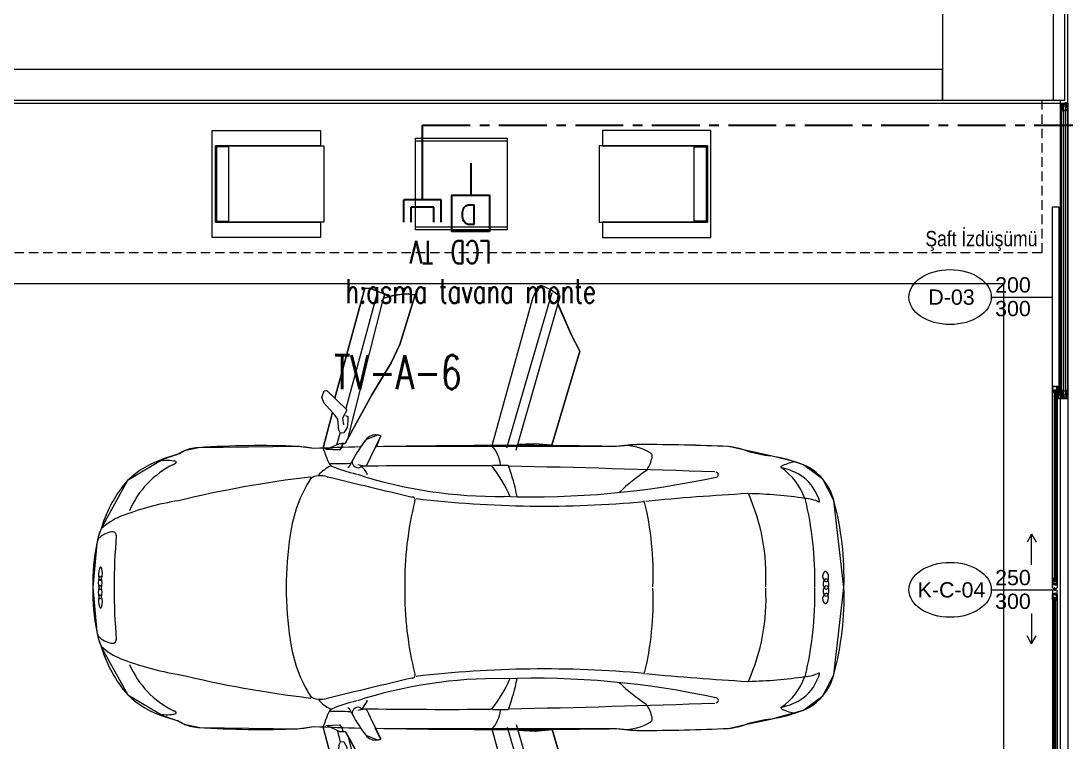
# Model space of a CAD drawing. Extents: x -2598 to 23780, y 0 to 8114.
# Drawn here: x 1280 to 1963, y 1525 to 1997 of the extents above; entities that cross this region are included whole.
import ezdxf
from ezdxf.enums import TextEntityAlignment as Align

# ---------------------------------------------------------------- set-up
doc = ezdxf.new("R2010")
doc.units = 0
doc.header["$LTSCALE"] = 25
doc.header["$MEASUREMENT"] = 0
for name, pattern in [('CENTER', [2, 1.25, -0.25, 0.25, -0.25]), ('DOT2', [0.125, 0, -0.125]), ('HIDDEN', [0.375, 0.25, -0.125])]:
    doc.linetypes.add(name, pattern=pattern)
doc.layers.get('0').update_dxf_attribs({"color": 9, "lineweight": 9})
for name, color, linetype, lineweight in [('0 @ 1', 9, 'Continuous', 9), ('00', 9, 'Continuous', 9), ('01', 9, 'Continuous', 9), ('04', 9, 'Continuous', 9), ('05', 9, 'Continuous', 9), ('06D', 9, 'Continuous', 9), ('10', 9, 'Continuous', 9), ('14', 9, 'Continuous', 9), ('15', 9, 'Continuous', 9), ('20', 9, 'DOT2', 9), ('21', 9, 'Continuous', 9), ('22', 8, 'Continuous', 9), ('35', 9, 'Continuous', 9), ('40', 9, 'Continuous', 9), ('40B', 9, 'Continuous', 9), ('E-DATA LCD EKRAN', 7, 'Continuous', 30), ('E-DATA PRİZİ (RJ45)', 7, 'Continuous', 30), ('E-KABLO', 7, 'Continuous', 30), ('E-YAZI', 7, 'Continuous', 30)]:
    doc.layers.add(name, color=color, linetype=linetype, lineweight=lineweight)
doc.styles.add('Arial', font='arial.ttf', dxfattribs={"height": 2.5})
doc.styles.add('E-YAZI', font='txttw.shx')
doc.styles.add('MuuM_TEXT-STANDART', font='ARIALN.TTF')
pattern_1 = [(225, (-604.72494, -2171.82614), (-0.0883883476, 0.0883883476), []), (135, (-604.72494, -2171.82614), (0.0883883476, 0.0883883476), [])]

# ---------------------------------------------------------------- blocks, each defined once
blk = doc.blocks.new('p-audi_koltuk1')
for points in [[(60, -70.8), (70, -70.8), (70, 0), (0, 0), (0, -70.8), (10, -70.8), (10, -2.2), (60, -2.2), (60, -70.8)], [(10, -73), (60, -73), (60, -2.2), (10, -2.2), (10, -73)], [(59.3, -10.9), (10.7, -10.9), (10.7, -2.9), (59.3, -2.9), (59.3, -10.9)]]:
    blk.add_lwpolyline(points, close=True)
blk = doc.blocks.new('p-audi-lounge_sehpa1')
for points in [[(0, 60), (60, 60), (60, 0), (0, 0)], [(1.76, 60), (58.24, 60), (58.24, 0), (1.76, 0)]]:
    blk.add_lwpolyline(points, close=True)
blk = doc.blocks.new('0_doorno')
blk.add_lwpolyline([(4.5, 0), (12.5, 0)])
blk.add_ellipse((-0.89, 0), major_axis=(-5.39, 0), ratio=0.666667)
at = {"style": 'Arial'}
blk.add_attdef('YUKSEKLIK', text='', height=2, dxfattribs=at).set_placement((5, 12.3), align=Align.TOP_LEFT)
blk.add_attdef('KAPINO', text='', height=2, dxfattribs=at).set_placement((0, 0), align=Align.MIDDLE)
blk.add_attdef('GENISLIK', text='', height=2, dxfattribs=at).set_placement((5, -3.79), align=Align.BOTTOM_LEFT)
blk = doc.blocks.new('Group-321-1')
at = {"lineweight": 0}
for p, q in [((384783.0404, 69371.037), (384783.0455, 69371.0295)), ((384784.4115, 69370.3332), (384784.4025, 69370.333))]:
    blk.add_line(p, q, dxfattribs=at)
blk.add_lwpolyline([(384781.5515, 69367.9843), (384781.749, 69367.6906), (384781.7549, 69367.6863), (384781.7923, 69367.6441), (384781.8263, 69367.6169), (384782.0711, 69367.4613), (384782.3403, 69367.353), (384782.3817, 69367.3414), (384782.4453, 69367.3332), (384782.7991, 69367.344), (384783.0363, 69367.4941), (384783.1021, 69367.5581), (384783.1403, 69367.5843), (384783.2058, 69367.6663), (384783.5053, 69368.2326), (384783.5403, 69368.3322), (384783.689, 69368.5997), (384783.7466, 69368.6084), (384783.8084, 69368.6626), (384783.8147, 69368.6844), (384783.7337, 69368.6844), (384784.4562, 69370.087), (384784.5363, 69370.2162), (384784.6671, 69370.4777), (384784.7897, 69370.7386), (384784.8195, 69370.8587), (384784.8615, 69371.012), (384784.9078, 69371.2302), (384784.8821, 69371.3838), (384784.7923, 69371.511), (384784.3139, 69371.8312), (384783.7777, 69372.0326), (384783.6197, 69372.0318), (384783.48, 69371.9631), (384783.4374, 69371.9222), (384783.3299, 69371.7988), (384783.1493, 69371.5806), (384783.0089, 69371.3289), (384782.8745, 69371.074), (384782.8143, 69370.9298), (384782.099, 69369.5315), (384782.0492, 69369.5901), (384782.0346, 69369.5732), (384782.0266, 69369.4913), (384782.053, 69369.4394), (384781.9224, 69369.1627), (384781.8618, 69369.0762), (384781.5727, 69368.4935), (384781.5478, 69368.4017), (384781.5488, 69368.3546), (384781.5351, 69368.2638), (384781.5515, 69367.9843)], close=True, dxfattribs=at)
for centre, radius, start, end in [((384783.7002, 69371.6914), 0.3498, 77.58661, 129.02756), ((384783.3657, 69370.1215), 1.955, 60.96601, 77.834), ((384784.32, 69371.0452), 1.2443, 132.46554, 142.72442), ((384783.6803, 69371.6404), 0.3125, 79.03531, 114.67967), ((384783.8912, 69371.7489), 0.2436, 127.28492, 150.48206), ((384783.7369, 69371.9408), 0.00701, 14.30738, 65.78767), ((384783.7203, 69371.8273), 0.2984, 161.30494, 177.7436), ((384783.7432, 69371.5713), 0.4025, 118.72004, 140.78477), ((384783.5084, 69371.8411), 0.0862, 181.34596, 189.63974), ((384783.4275, 69371.8281), 0.00442, 198.85042, 328.86273), ((384783.624, 69371.4545), 0.4181, 82.50821, 117.47814), ((384786.16, 69370.0997), 3.0479, 144.45126, 151.44152), ((384783.1339, 69369.6371), 2.3005, 61.70075, 76.26458), ((384783.4781, 69370.0639), 1.955, 47.82213, 64.69011), ((384782.5383, 69372.3373), 0.9575, 316.21857, 325.7418), ((384784.1759, 69371.7659), 0.0116, 115.48588, 202.83845), ((384784.2048, 69371.7798), 0.0437, 204.93665, 291.60104), ((384784.1827, 69371.7527), 0.0264, 86.25131, 116.60003), ((384784.1802, 69371.7174), 0.0619, 44.04057, 86.06863), ((384784.219, 69371.7483), 0.0101, 111.92831, 196.76289), ((384784.245, 69371.7546), 0.0368, 193.51549, 249.2754), ((384784.2267, 69371.7313), 0.0287, 93.47089, 113.70035), ((384784.2157, 69371.751), 0.0129, 292.51497, 43.91301), ((384784.2218, 69371.692), 0.0681, 58.34095, 87.30825), ((384784.264, 69371.7268), 0.0131, 105.23805, 152.09254), ((384784.2396, 69371.7211), 0.0339, 22.28966, 58.16625), ((384784.2684, 69371.7064), 0.0339, 67.48988, 103.36647), ((384784.2551, 69371.6749), 0.0681, 38.34788, 67.31518), ((384783.6081, 69371.2726), 0.5525, 133.02369, 146.12278), ((384784.2513, 69371.7608), 0.045, 244.61072, 282.68217), ((384784.2665, 69371.7271), 0.0153, 157.39591, 204.46469), ((384784.2938, 69371.739), 0.045, 202.97395, 241.04541), ((384784.2575, 69371.7317), 0.0153, 281.19144, 328.26022), ((384784.2588, 69371.7295), 0.0131, 333.56358, 20.41807), ((384784.2924, 69371.7303), 0.0368, 236.38072, 292.14064), ((384784.3065, 69371.7044), 0.0129, 81.74311, 193.14115), ((384784.3363, 69371.7123), 0.0437, 194.05509, 280.71948), ((384784.3025, 69371.7054), 0.0101, 288.89324, 13.72781), ((384784.2842, 69371.7018), 0.0287, 11.95578, 32.18524), ((384784.2999, 69371.6559), 0.0619, 39.58749, 81.61555), ((384784.3419, 69371.6807), 0.0116, 282.81768, 10.17024), ((384784.3272, 69371.6786), 0.0264, 9.05609, 39.40481), ((384783.2195, 69369.5931), 2.3005, 49.39154, 63.95538), ((384793.5272, 69365.622), 11.9668, 150.13727, 152.89723), ((384800.1056, 69364.1963), 18.1799, 156.13496, 158.24111), ((384783.405, 69370.2154), 1.343, 60.01739, 86.68797), ((384784.5586, 69371.2508), 0.3498, 356.62857, 48.06952), ((384865.0479, 69325.7189), 93.6961, 150.803073, 151.627747), ((384777.8715, 69372.8535), 5.6052, 330.89441, 345.16435), ((384783.2749, 69371.4236), 0.0159, 339.0039, 150.39832), ((384784.4941, 69371.4395), 0.2436, 335.17406, 358.37121), ((384784.7399, 69371.4259), 0.00701, 59.86846, 111.34875), ((384784.5288, 69371.2049), 0.3125, 10.97646, 46.62082), ((384783.5314, 69370.1506), 1.343, 38.96815, 65.63874), ((384781.8315, 69372.3216), 3.0479, 334.21461, 341.20486), ((384784.4106, 69371.0507), 0.4181, 8.17799, 43.14791), ((384784.436, 69371.2157), 0.4025, 344.87136, 6.93609), ((384783.6723, 69371.3777), 1.2443, 342.93171, 353.19059), ((384784.6574, 69371.3463), 0.2984, 307.91253, 324.35119), ((384783.7734, 69370.6126), 1.0105, 153.06948, 161.91859), ((384783.1168, 69370.8333), 0.3186, 120.97289, 155.47556), ((384782.9706, 69371.0742), 0.0369, 91.80001, 120.34392), ((384782.963, 69371.0791), 0.0326, 45.48642, 78.55436), ((384782.8486, 69370.9332), 0.2179, 28.76175, 50.98475), ((384784.8286, 69371.1089), 0.00442, 156.7934, 286.8057), ((384784.7921, 69371.1821), 0.0862, 296.01639, 304.31017), ((384784.1506, 69371.1377), 1.1104, 185.59299, 197.27063), ((384768.9056, 69380.2116), 18.1799, 327.41502, 329.52117), ((384785.7608, 69370.6832), 0.9575, 159.91432, 169.43756), ((384822.9409, 69349.5203), 45.4809, 151.91783, 153.89663), ((384776.6075, 69373.5829), 7.1236, 326.0794, 338.11644), ((384782.7341, 69368.9325), 2.0531, 60.68217, 76.50321), ((384784.272, 69370.9318), 0.5525, 339.53334, 352.63243), ((384782.8801, 69368.8575), 2.0531, 49.15292, 64.97396), ((384788.9005, 69367.1922), 5.6052, 140.49177, 154.76171), ((384699.7855, 69410.5499), 93.6961, 334.028379, 334.853054), ((384773.8988, 69375.6976), 11.9668, 332.7589, 335.51885), ((384784.589, 69370.7491), 0.0159, 335.25781, 146.65222), ((384790.2301, 69366.5903), 7.1236, 147.53968, 159.57673), ((384783.8462, 69371.294), 1.1104, 288.38549, 300.06314), ((384784.4389, 69370.1168), 0.2179, 74.67138, 96.89437), ((384784.2014, 69370.2765), 0.3186, 330.18057, 4.68324), ((384784.4908, 69370.2948), 0.0326, 47.10176, 80.1697), ((384784.4824, 69370.2982), 0.0369, 5.3122, 33.85612), ((384825.273, 69347.607), 48.3027, 152.0551, 152.17195), ((384782.4028, 69368.6925), 1.5636, 74.98539, 82.5895), ((384782.4965, 69369.975), 0.2388, 70.63493, 104.39061), ((384783.6393, 69370.6814), 1.0105, 323.73754, 332.58665), ((384821.1879, 69350.0129), 43.565, 152.47687, 153.59071), ((384780.1046, 69371.4451), 2.9727, 314.88555, 333.67662), ((384782.7293, 69369.2079), 0.9545, 86.6279, 100.51602), ((384782.5618, 69370.1533), 0.00585, 151.78048, 223.89891), ((384743.6698, 69390.211), 45.4809, 331.7595, 333.7383), ((384782.8782, 69368.4484), 1.5636, 43.06662, 50.67073), ((384782.0988, 69369.5256), 0.08, 143.47187, 205.34832), ((384782.1495, 69369.4974), 0.1377, 137.16643, 146.60216), ((384967.4628, 69508.0027), 231.379, 216.741616, 216.794011), ((384678.7517, 69458.2208), 136.4506, 319.252602, 319.492588), ((384782.5149, 69369.582), 0.0186, 41.38587, 155.31615), ((384783.958, 69371.212), 2.1585, 228.54216, 243.72242), ((384786.4545, 69368.1856), 2.9727, 151.97951, 170.77058), ((384783.1066, 69369.0142), 0.9545, 25.14011, 39.02822), ((384782.9196, 69369.9112), 0.9868, 205.18196, 214.47771), ((384740.7557, 69390.9906), 48.3027, 333.48418, 333.60103), ((384795.1786, 69363.075), 14.5872, 154.13193, 155.3338), ((384782.1667, 69369.4142), 0.0112, 312.85989, 34.81051), ((384745.0919, 69389.0738), 43.565, 332.06542, 333.17925), ((384783.9724, 69369.4292), 0.00585, 261.75721, 333.87565), ((384783.8657, 69369.2721), 0.2388, 21.26552, 55.0212), ((384782.1239, 69369.3634), 0.0209, 210.13375, 261.90105), ((384782.122, 69369.3451), 0.00941, 178.27039, 230.32072), ((384782.1321, 69369.3799), 0.0386, 287.17105, 347.53678), ((384781.9661, 69369.5433), 0.2494, 316.34844, 326.72021), ((384782.1506, 69369.3741), 0.0194, 352.1473, 47.07927), ((384782.2653, 69368.9144), 0.4843, 94.43281, 101.94441), ((384782.228, 69369.389), 0.00831, 38.23228, 92.03083), ((384791.1445, 69364.8055), 10.0957, 153.3898, 154.10666), ((384781.4441, 69369.9694), 0.9862, 309.91617, 319.86311), ((384782.0852, 69369.2999), 0.0489, 5.77906, 50.98927), ((384782.1316, 69369.3958), 0.0541, 258.6932, 282.71565), ((384784.0189, 69371.1807), 2.1585, 241.9337, 257.11397), ((384781.8012, 69367.5574), 1.667, 81.88637, 84.9423), ((384782.0501, 69369.2603), 0.0543, 255.44862, 293.85951), ((384782.0653, 69369.2123), 0.00351, 147.65254, 275.80128), ((384782.3152, 69369.2019), 0.2415, 178.31118, 202.80165), ((384782.0803, 69369.2075), 0.00659, 121.6403, 166.77146), ((384783.0277, 69368.3243), 1.3873, 142.81626, 147.17964), ((384782.2724, 69369.0259), 0.196, 137.86982, 155.43476), ((384787.0532, 69366.1374), 5.9654, 150.48594, 156.73647), ((384782.1584, 69369.074), 0.0723, 153.7582, 202.5543), ((384783.5356, 69369.0581), 0.0186, 330.33998, 84.27025), ((384789.1281, 69366.4456), 7.5187, 159.68697, 166.35156), ((384782.0818, 69369.0554), 0.00481, 20.93843, 175.93169), ((384782.8576, 69369.5029), 0.8909, 210.02521, 235.56573), ((384916.0429, 69336.4165), 136.4506, 166.163538, 166.403525), ((384783.6274, 69370.5018), 2.1511, 233.76937, 242.93532), ((384783.546, 69368.7124), 0.00831, 33.62529, 87.42384), ((384783.1387, 69368.4661), 0.4843, 23.71172, 31.22332), ((384783.8241, 69368.5896), 0.2494, 158.93592, 169.30769), ((384783.6023, 69368.6773), 0.0112, 90.84562, 172.79624), ((384788.1969, 69600.0219), 231.379, 268.862115, 268.914511), ((384783.7323, 69368.6871), 0.08, 280.3078, 342.18425), ((384783.6798, 69368.7118), 0.1377, 339.05397, 348.48969), ((384784.4746, 69368.4138), 0.9862, 165.79302, 175.73995), ((384783.5569, 69368.5444), 0.0489, 74.66686, 119.87707), ((384770.8666, 69375.5547), 14.5872, 330.32233, 331.52419), ((384783.5945, 69368.6292), 0.0386, 138.11935, 198.48507), ((384783.6078, 69368.6381), 0.0541, 202.94048, 226.96292), ((384783.5791, 69368.6408), 0.0194, 78.57685, 133.50883), ((384783.5722, 69368.6007), 0.00941, 255.33541, 307.38574), ((384783.5859, 69368.613), 0.0209, 223.75508, 275.52238), ((384783.5672, 69369.5788), 0.9868, 271.17841, 280.47417), ((384783.6345, 69370.4982), 2.1511, 242.7208, 251.88675), ((384774.6241, 69373.2856), 10.0957, 331.54946, 332.26633), ((384781.8971, 69368.3577), 0.3521, 155.6746, 172.82724), ((384783.2251, 69368.5368), 0.196, 330.22137, 347.7863), ((384783.3432, 69368.6743), 0.2415, 282.85447, 307.34495), ((384783.4846, 69368.4866), 0.00659, 318.88467, 4.01582), ((384783.5452, 69368.4928), 0.0543, 191.79662, 230.20751), ((384783.4973, 69368.4773), 0.00351, 209.85485, 338.00359), ((384781.2507, 69368.3722), 0.2986, 356.60672, 5.66016), ((384777.1322, 69372.6032), 7.5187, 319.30457, 325.96916), ((384783.2716, 69369.2904), 0.8909, 250.0904, 275.63091), ((384783.3307, 69368.4723), 0.0723, 283.10183, 331.89793), ((384783.3602, 69368.3991), 0.00481, 309.72444, 104.7177), ((384782.3066, 69367.2979), 1.667, 40.71383, 43.76976), ((384764.3472, 69370.8859), 17.3868, 351.32617, 351.63129), ((384781.6108, 69368.2877), 0.0411, 126.43126, 146.97652), ((384781.5894, 69368.3179), 0.00398, 74.79118, 133.78563), ((384781.5845, 69368.3135), 0.0102, 1.6376, 54.39629), ((384782.2148, 69368.7415), 1.3873, 338.47648, 342.83987), ((384782.1373, 69368.159), 0.6112, 170.0439, 196.59906), ((384781.8007, 69368.141), 0.2809, 142.99801, 163.90702), ((384781.5006, 69368.3013), 0.0949, 358.81699, 7.38389), ((384782.2012, 69368.2894), 0.6058, 179.06594, 219.47978), ((384783.574, 69367.6511), 1.8423, 162.01986, 174.32836), ((384778.0913, 69370.7376), 5.9654, 328.91966, 335.17019), ((384782.3166, 69368.2853), 0.8221, 201.47616, 226.33924), ((384782.1191, 69367.7954), 0.3803, 174.31047, 196.66974), ((384781.9405, 69367.6889), 0.1449, 160.42148, 200.18277), ((384781.8274, 69367.732), 0.0243, 63.76495, 169.99527), ((384784.0992, 69371.3805), 4.2739, 238.04892, 242.63411), ((384781.9367, 69367.8086), 0.2189, 213.43665, 228.87327), ((384781.8626, 69367.7093), 0.0958, 222.86726, 244.00748), ((384781.8298, 69367.649), 0.0272, 202.20177, 232.28434), ((384781.3493, 69368.793), 1.8423, 311.32776, 323.63627), ((384782.901, 69367.8424), 0.3521, 312.82889, 329.98153), ((384782.6953, 69368.7143), 1.3999, 231.62456, 243.52038), ((384781.9795, 69367.566), 0.00393, 106.148, 191.23563), ((384781.9842, 69367.5477), 0.0228, 79.74326, 104.67435), ((384781.9679, 69367.4673), 0.1048, 43.02745, 79.064), ((384784.0734, 69371.3937), 4.2739, 243.02202, 247.60721), ((384783.0862, 69367.4874), 0.0949, 118.27223, 126.83913), ((384783.0473, 69367.5626), 0.0102, 71.25983, 124.01853), ((384783.0109, 69367.569), 0.0411, 338.6796, 359.22486), ((384783.048, 69367.5692), 0.00398, 351.87049, 50.86494), ((384783.2896, 69367.3257), 0.2986, 119.99597, 129.0494), ((384781.9926, 69367.569), 0.0174, 192.47252, 226.43384), ((384782.0763, 69367.6572), 0.139, 226.48129, 253.24184), ((384782.0325, 69367.5354), 0.00393, 108.00787, 193.0955), ((384782.0455, 69367.5388), 0.0174, 194.33239, 228.2937), ((384782.0378, 69367.5173), 0.0228, 81.60313, 106.53421), ((384782.1264, 69367.6297), 0.139, 228.34115, 255.10171), ((384782.043, 69367.5459), 0.0229, 252.85277, 277.47636), ((384782.0242, 69367.4364), 0.1048, 44.88731, 80.92386), ((384782.0223, 69367.5184), 0.0302, 24.43778, 42.48024), ((384782.0457, 69367.5282), 0.00493, 273.68219, 33.68219), ((384782.0856, 69367.5071), 0.00493, 90.11407, 210.11407), ((384782.1019, 69367.5147), 0.0229, 206.3199, 230.94349), ((384782.0905, 69367.4822), 0.0302, 81.31602, 99.35848), ((384782.0783, 69367.4086), 0.1048, 44.73227, 80.76882), ((384782.0769, 69367.4892), 0.0302, 26.29765, 44.3401), ((384782.0999, 69367.4998), 0.00493, 275.54206, 35.54205), ((384782.6682, 69368.0497), 0.6058, 266.17635, 306.59018), ((384782.7811, 69367.6377), 0.2809, 321.7491, 342.65812), ((384795.1854, 69355.0563), 17.3868, 134.02483, 134.32996), ((384782.7254, 69368.6988), 1.3999, 242.13575, 254.03156), ((384782.1758, 69367.6043), 0.139, 230.55442, 257.31497), ((384782.0967, 69367.5174), 0.0229, 254.71264, 279.33622), ((384782.1404, 69367.4796), 0.00493, 91.97393, 211.97394), ((384782.1563, 69367.4877), 0.0229, 208.17977, 232.80335), ((384782.146, 69367.4549), 0.0302, 83.17589, 101.21835), ((384782.2273, 69367.5797), 0.139, 232.41428, 259.17484), ((384782.1491, 69367.4857), 0.0174, 257.36242, 291.32374), ((384782.1362, 69367.3809), 0.1048, 46.59213, 82.62868), ((384782.1361, 69367.4668), 0.0228, 19.12192, 44.053), ((384782.1539, 69367.4731), 0.00393, 292.56063, 17.64826), ((384782.2044, 69367.4602), 0.0174, 259.22229, 293.1836), ((384782.1921, 69367.441), 0.0228, 20.98178, 45.91286), ((384782.2096, 69367.4478), 0.00393, 294.42049, 19.50812), ((384782.4333, 69367.421), 0.0243, 315.66086, 61.89118), ((384782.5995, 69367.9217), 0.6112, 289.05706, 315.61223), ((384782.3323, 69367.4878), 0.1449, 285.47336, 325.23464), ((384782.3147, 69367.695), 0.3803, 288.98638, 311.34565), ((384782.3942, 69367.4364), 0.0958, 241.64864, 262.78887), ((384782.3644, 69367.3745), 0.0272, 253.37179, 283.45435), ((384782.4317, 69367.5545), 0.2189, 256.78285, 272.21947), ((384782.5977, 69368.1411), 0.8221, 259.31689, 284.17997)]:
    blk.add_arc(centre, radius, start, end, dxfattribs=at)
blk = doc.blocks.new('Group-322-1')
for p, q in [((384781.331, 69370.2105), (384781.2966, 69370.1597)), ((384781.5743, 69369.9737), (384781.331, 69370.2105)), ((384781.2966, 69370.1597), (384781.2703, 69370.0916)), ((384781.2352, 69370.0373), (384781.1991, 69370.0045)), ((384781.2557, 69370.0172), (384781.2352, 69370.0373)), ((384781.2703, 69370.0916), (384781.2557, 69370.0172)), ((384781.1619, 69369.9731), (384781.1407, 69369.9383)), ((384781.1991, 69370.0045), (384781.1619, 69369.9731)), ((384781.784, 69369.4706), (384781.1997, 69370.004)), ((384781.9623, 69369.3941), (384781.2557, 69370.0169)), ((384781.2557, 69370.0169), (384781.2754, 69369.9991)), ((384781.6545, 69369.8691), (384781.5743, 69369.9737)), ((384781.1407, 69369.9383), (384781.6919, 69369.4347)), ((384781.7823, 69369.6607), (384781.6545, 69369.8691)), ((384781.9441, 69369.4245), (384781.7823, 69369.6607)), ((384781.6228, 69369.4109), (384781.7921, 69369.4695)), ((384781.7921, 69369.4695), (384781.8013, 69369.4647)), ((384781.8013, 69369.4647), (384781.8317, 69369.4193)), ((384781.8241, 69369.4453), (384781.8377, 69369.4563)), ((384781.8317, 69369.4193), (384781.8727, 69369.4049)), ((384781.8377, 69369.4563), (384781.862, 69369.4435)), ((384781.862, 69369.4435), (384781.8993, 69369.4183)), ((384781.8993, 69369.4183), (384781.9205, 69369.3851)), ((384781.9863, 69369.3597), (384781.9441, 69369.4245)), ((384781.6183, 69369.395), (384781.6228, 69369.4109)), ((384781.6494, 69369.3621), (384781.6183, 69369.395)), ((384781.6889, 69369.3595), (384781.6494, 69369.3621)), ((384781.7937, 69369.3845), (384781.6889, 69369.3595)), ((384781.7664, 69369.3807), (384781.9464, 69369.2177)), ((384781.8226, 69369.3912), (384781.7937, 69369.3845)), ((384781.8894, 69369.3631), (384781.8226, 69369.3912)), ((384781.9084, 69369.3622), (384781.8894, 69369.3631)), ((384781.9175, 69369.372), (384781.9084, 69369.3622)), ((384781.9692, 69369.3081), (384781.9114, 69369.3606)), ((384781.9205, 69369.3851), (384781.9175, 69369.372)), ((384781.97, 69369.3257), (384781.9863, 69369.3597)), ((384781.9978, 69369.329), (384781.9767, 69369.3483)), ((384781.9625, 69369.2298), (384782.008, 69369.3088)), ((384781.9659, 69369.2362), (384781.97, 69369.3257)), ((384782.008, 69369.3088), (384781.9978, 69369.329))]:
    blk.add_line(p, q)
blk.add_lwpolyline([(384781.331, 69370.2105), (384781.5743, 69369.9737), (384781.6545, 69369.8691), (384781.7823, 69369.6607), (384781.9441, 69369.4245), (384781.9863, 69369.3597), (384781.9796, 69369.3457), (384781.9978, 69369.329), (384782.008, 69369.3088), (384781.9659, 69369.2362), (384781.9464, 69369.2177), (384781.7687, 69369.3785), (384781.6889, 69369.3595), (384781.6494, 69369.3621), (384781.6183, 69369.395), (384781.6228, 69369.4109), (384781.6919, 69369.4347), (384781.1407, 69369.9383), (384781.1619, 69369.9731), (384781.1991, 69370.0045), (384781.2352, 69370.0373), (384781.2557, 69370.0169), (384781.2703, 69370.0916), (384781.2966, 69370.1597)], close=True)
blk = doc.blocks.new('Group-323-1')
for p, q in [((384784.0265, 69368.5095), (384784.2703, 69368.527)), ((384784.2703, 69368.527), (384784.4021, 69368.5228)), ((384783.5713, 69368.4048), (384783.609, 69368.4878)), ((384783.5745, 69368.4113), (384783.6449, 69368.4667)), ((384783.609, 69368.4878), (384783.6313, 69368.4913)), ((384783.631, 69368.4558), (384783.7074, 69368.4395)), ((384783.6313, 69368.4913), (384783.6593, 69368.4854)), ((384783.6449, 69368.4667), (384783.663, 69368.4998)), ((384783.663, 69368.4998), (384783.7403, 69368.5033)), ((384783.7049, 69368.5004), (384784.6228, 69368.2891)), ((384783.7219, 69368.4612), (384783.7131, 69368.4511)), ((384783.7613, 69368.4632), (384783.7219, 69368.4612)), ((384783.7403, 69368.5033), (384784.0265, 69368.5095)), ((384783.8035, 69368.4477), (384783.7613, 69368.4632)), ((384784.4021, 69368.5228), (384784.7363, 69368.4631)), ((384784.7363, 69368.4631), (384784.715, 69368.4056)), ((384783.7131, 69368.4511), (384783.7105, 69368.438)), ((384783.7105, 69368.438), (384783.7223, 69368.4231)), ((384783.7223, 69368.4231), (384783.784, 69368.3851)), ((384783.8016, 69368.4089), (384783.766, 69368.4339)), ((384783.8561, 69368.4106), (384783.8016, 69368.4089)), ((384783.8281, 69368.4354), (384783.8035, 69368.4477)), ((384783.8271, 69368.4179), (384783.8281, 69368.4354)), ((384783.8654, 69368.406), (384783.8561, 69368.4106)), ((384783.9165, 69368.2343), (384783.8654, 69368.406)), ((384783.871, 69368.4001), (384784.645, 69368.2361)), ((384784.715, 69368.4056), (384784.6751, 69368.3445)), ((384783.8082, 69368.3333), (384783.5708, 69368.3847)), ((384783.784, 69368.3851), (384783.7954, 69368.3578)), ((384783.7954, 69368.3578), (384783.8361, 69368.258)), ((384784.6751, 69368.3445), (384784.6231, 69368.2893)), ((384783.8361, 69368.258), (384783.8613, 69368.2275)), ((384784.626, 69368.1499), (384783.8955, 69368.3044)), ((384784.6228, 69368.2891), (384784.5969, 69368.2948)), ((384784.6231, 69368.2893), (384784.6514, 69368.2844)), ((384784.6514, 69368.2844), (384784.6458, 69368.2359)), ((384783.8613, 69368.2275), (384783.9062, 69368.2214)), ((384783.9062, 69368.2214), (384783.9165, 69368.2343)), ((384784.642, 69368.1874), (384784.626, 69368.1499)), ((384784.6458, 69368.2359), (384784.642, 69368.1874))]:
    blk.add_line(p, q)
blk.add_lwpolyline([(384783.6295, 69368.491), (384783.6556, 69368.4862), (384783.663, 69368.4998), (384784.0265, 69368.5095), (384784.2703, 69368.527), (384784.4021, 69368.5228), (384784.7363, 69368.4631), (384784.715, 69368.4056), (384784.6751, 69368.3445), (384784.6228, 69368.2891), (384784.6514, 69368.2844), (384784.642, 69368.1874), (384784.626, 69368.1499), (384783.8955, 69368.3044), (384783.9165, 69368.2343), (384783.9062, 69368.2214), (384783.8613, 69368.2275), (384783.8361, 69368.258), (384783.8051, 69368.334), (384783.5708, 69368.3847)], close=True)
blk = doc.blocks.new('Group-324-1')
for p, q in [((384781.7031, 69371.0121), (384781.6524, 69370.9735)), ((384781.7733, 69371.0498), (384781.7031, 69371.0121)), ((384782.4941, 69370.2883), (384781.7252, 69371.016)), ((384782.5366, 69370.3335), (384781.7733, 69371.0498)), ((384781.8057, 69371.015), (384782.0321, 69370.9999)), ((384782.0321, 69370.9999), (384782.1497, 69371.0007)), ((384782.1497, 69371.0007), (384782.6141, 69370.5571)), ((384781.6524, 69370.9735), (384781.6499, 69370.9499)), ((384781.6499, 69370.9499), (384781.7011, 69370.8824)), ((384781.7011, 69370.8824), (384782.4371, 69370.2063)), ((384782.6141, 69370.5571), (384782.5545, 69370.4624)), ((384782.5545, 69370.4624), (384782.5076, 69370.3596))]:
    blk.add_line(p, q)
blk.add_lwpolyline([(384782.6141, 69370.5571), (384782.1497, 69371.0007), (384782.0321, 69370.9999), (384781.8107, 69371.0146), (384781.7733, 69371.0498), (384781.7031, 69371.0121), (384781.6524, 69370.9735), (384781.6499, 69370.9499), (384781.7011, 69370.8824), (384782.4371, 69370.2063), (384782.5131, 69370.3555), (384782.5079, 69370.3604), (384782.5545, 69370.4624)], close=True)
blk = doc.blocks.new('Group-325-1')
for p, q in [((384784.2699, 69369.7089), (384784.2277, 69369.6053)), ((384784.901, 69369.5901), (384784.2699, 69369.7089)), ((384784.2277, 69369.6053), (384784.1715, 69369.5072)), ((384784.9688, 69369.494), (384784.901, 69369.5901)), ((384784.1334, 69369.5156), (384785.1602, 69369.3127)), ((384785.1131, 69369.3188), (384784.9688, 69369.494)), ((384784.1214, 69369.4547), (384785.1608, 69369.254)), ((384785.0663, 69369.1565), (384784.0879, 69369.3606)), ((384785.1602, 69369.3127), (384785.1706, 69369.2337)), ((384785.1706, 69369.2337), (384785.1687, 69369.1701)), ((384785.151, 69369.1543), (384785.0663, 69369.1565)), ((384785.1687, 69369.1701), (384785.151, 69369.1543))]:
    blk.add_line(p, q)
blk.add_lwpolyline([(384784.2699, 69369.7089), (384784.901, 69369.5901), (384784.9688, 69369.494), (384785.1099, 69369.3227), (384785.1602, 69369.3127), (384785.1706, 69369.2337), (384785.1687, 69369.1701), (384785.151, 69369.1543), (384785.0663, 69369.1565), (384784.0879, 69369.3606), (384784.1366, 69369.4517), (384784.166, 69369.5091), (384784.1719, 69369.508), (384784.2277, 69369.6053)], close=True)
blk = doc.blocks.new('p-audi_arac')
at = {"layer": '06D', "lineweight": 0, "flags": 128}
blk.add_lwpolyline([(695.6, 0.8), (-4.4, 0.8), (-4.4, 400.8), (695.6, 400.8)], close=True, dxfattribs=at)
at = {"layer": '04', "xscale": 99.99999999999999, "yscale": 99.99999999999999, "zscale": 99.99999999999999, "rotation": 117.1763778173343}
for name in ['Group-321-1', 'Group-323-1', 'Group-325-1', 'Group-324-1', 'Group-322-1']:
    blk.add_blockref(name, (23745751.03, -31061967.79), dxfattribs=at)
blk = doc.blocks.new('p-kolon_80x80')
blk.add_lwpolyline([(-40, -40), (40, -40), (40, 40), (-40, 40)], close=True)
blk = doc.blocks.new('p-strahle-alüminyumdoğramaprofili')
at = {"layer": '10'}
h = blk.add_hatch(dxfattribs=at)
h.set_pattern_fill('NET', color=256, angle=315, style=0)
h.set_pattern_definition(pattern_1)
h.paths.add_polyline_path([(-4.62, 2.65), (-4.68, 2.65), (-4.72, 2.75), (-4.72, 2.8), (-4.69, 2.8), (-4.69, 2.92), (-4.98, 2.92), (-4.98, 2.8), (-4.95, 2.8), (-4.99, 2.65), (-5.08, 2.66), (-5.25, 2.28), (-5.14, 2.28), (-5.14, 2.33), (-4.98, 2.52, 0.2599), (-4.9, 2.28), (-4.66, 2.28, 0.382682)])
h.paths.add_polyline_path([(-4.86, 2.52), (-4.67, 2.52, -2.16717)], flags=16)
h = blk.add_hatch(dxfattribs=at)
h.set_pattern_fill('NET', color=256, angle=315, style=0)
h.set_pattern_definition(pattern_1)
h.paths.add_polyline_path([(-4.62, 0.88), (-4.68, 0.88), (-4.72, 0.77), (-4.72, 0.73), (-4.69, 0.73), (-4.69, 0.6), (-4.98, 0.6), (-4.98, 0.73), (-4.95, 0.73), (-4.99, 0.88), (-5.08, 0.87), (-5.25, 1.24), (-5.14, 1.24), (-5.14, 1.2), (-4.98, 1.01, -0.2599), (-4.9, 1.24), (-4.66, 1.24, -0.382682)])
h.paths.add_polyline_path([(-4.86, 1), (-4.67, 1, 2.16717)], flags=16)
h = blk.add_hatch(dxfattribs=at)
h.set_pattern_fill('NET', color=256, angle=315, style=0)
h.set_pattern_definition([(225, (-608.45214, -2173.53612), (-0.0883883476, 0.0883883476), []), (135, (-608.45214, -2173.53612), (0.0883883476, 0.0883883476), [])])
h.paths.add_polyline_path([(-3.45, 2.28), (-3.45, 2.57), (-4.49, 2.57), (-4.49, 2.28)])
h = blk.add_hatch(dxfattribs=at)
h.set_pattern_fill('NET', color=256, angle=315, style=0)
h.set_pattern_definition([(225, (-608.45214, -2180.04526), (-0.0883883476, 0.0883883476), []), (135, (-608.45214, -2180.04526), (0.0883883476, 0.0883883476), [])])
h.paths.add_polyline_path([(-3.45, 0.93), (-3.45, 1.24), (-4.49, 1.24), (-4.49, 0.93)])
h = blk.add_hatch(dxfattribs=at)
h.set_pattern_fill('NET', color=256, angle=315, style=0)
h.set_pattern_definition([(225, (-629.50454, -2177.58922), (-0.0883883476, 0.0883883476), []), (135, (-629.50454, -2177.58922), (0.0883883476, 0.0883883476), [])])
h.paths.add_polyline_path([(0, 0.68), (0, 1.75), (-0.18, 1.75), (-0.18, 0.68)])
for points in [[(-5.08, 2.66), (-5.25, 2.28)], [(-5.09, 0.88), (-5.25, 1.24)], [(-4.98, 2.52), (-5.14, 2.33), (-5.14, 2.28)], [(-4.98, 1.01), (-5.14, 1.2), (-5.14, 1.24)], [(-4.92, 3.6), (-4.92, 3.16), (-4.61, 3.16), (-4.61, 2.87), (-4.52, 2.87), (-4.62, 2.65), (-4.68, 2.65), (-4.72, 2.75), (-4.72, 2.8), (-4.69, 2.8), (-4.69, 3.05), (-4.98, 3.05), (-4.98, 2.8), (-4.95, 2.8), (-4.99, 2.65), (-5.08, 2.66), (-5.07, 3.76), (-0.11, 3.76)], [(-4.69, 2.92), (-4.98, 2.92)], [(-4.71, 0.6), (-4.98, 0.6)], [(-2.83, 0.2), (-2.67, 0.2), (-2.67, -0.04), (-4.87, -0.04), (-4.87, 0.19), (-4.57, 0.19), (-4.57, 0.73), (-2.67, 0.73)], [(-4.52, 2.87), (-4.49, 2.87), (-4.49, 2.26)], [(-4.49, 0.93), (-4.49, 0.93), (-4.49, 1.26)], [(-3.45, 2.26), (-3.45, 2.57)], [(-3.45, 1.26), (-3.45, 0.93)], [(-2.08, 0.93), (-2.08, 2.57)], [(-0.18, 0.68), (0, 0.68), (0, 1.75)], [(-0.18, 1.75), (0, 1.75)]]:
    blk.add_lwpolyline(points, dxfattribs=at)
for points in [[(-0.18, 2.74), (-0.18, 2.21), (0, 2.21), (0, 2.08), (-0.18, 2.08), (-0.18, 0.43), (0, 0.43), (0, 0), (-0.12, 0), (-0.12, -0.24), (-5.09, -0.24), (-5.09, 0.88), (-4.98, 0.88), (-4.94, 0.7), (-4.99, 0.7), (-4.99, 0.33), (-4.71, 0.33), (-4.71, 0.88), (-4.56, 0.88), (-4.52, 0.93), (-1.28, 0.93), (-1.2, 1.22), (-0.9, 1.22), (-0.9, 0.62), (-0.58, 0.62), (-0.58, 2.74)], [(-2.03, 0.78), (-1.35, 0.78), (-1.35, 0.08), (-1.28, 0.04), (-1.28, -0.04), (-2.09, -0.04), (-2.09, 0.1), (-2.03, 0.15)]]:
    blk.add_lwpolyline(points, close=True, dxfattribs=at)
for points in [[(-0.57, 3.26), (-0.57, 3.62), (-4.89, 3.62), (-4.89, 3.65, 0.561743), (-4.97, 3.66, 0.595966), (-4.92, 3.6, -2.204878)], [(-4.67, 2.52), (-4.86, 2.52, 1)], [(-4.67, 1), (-4.86, 1, -1)], [(-4.61, 2.87), (-4.49, 3.45, -0.833203), (-4.18, 3.44, -0.447088)], [(-4.49, 2.57), (-1.23, 2.57, -0.414214), (-0.9, 2.25), (-0.9, 1.22)], [(-4.18, 3.44), (-4.18, 2.99, 0.414214), (-4.07, 2.89), (-0.82, 2.89), (-0.82, 3.62)], [(-2.67, 0.73), (-2.67, 0.32), (-2.83, 0.32, 1), (-2.83, 0.2, -1)], [(-0.11, 3.76), (-0.11, 3.62), (-0.45, 3.62), (-0.45, 3.14, -1), (-0.66, 3.14)], [(-0.66, 3.14, -0.305404), (-0.57, 3.26, -5.773092)]]:
    blk.add_lwpolyline(points, format="xyb", dxfattribs=at)
for centre, radius, start, end in [((-4.73, 2.47), 0.253, 168.66756, 234.12581), ((-4.73, 1.06), 0.253, 125.87419, 191.33244), ((-4.77, 2.44), 0.125, 139.54015, 40.45985), ((-4.77, 1.08), 0.125, 319.54015, 220.45985), ((-4.84, 2.48), 0.273, 305.97376, 36.42893), ((-4.84, 1.04), 0.273, 323.57107, 54.02624)]:
    blk.add_arc(centre, radius, start, end, dxfattribs=at)
blk = doc.blocks.new('*U343')
at = {"layer": '06D'}
for points in [[(4.95, 4), (188.05, 4)], [(4.95, 0), (188.04, 0)]]:
    blk.add_lwpolyline(points, dxfattribs=at)
at = {"layer": '15'}
for points in [[(1.96, 2.5), (191.04, 2.5)], [(191.04, 1.5), (1.96, 1.5)]]:
    blk.add_lwpolyline(points, dxfattribs=at)
at = {"layer": '0 @ 1', "linetype": 'Continuous', "xscale": -1}
blk.add_blockref('p-strahle-alüminyumdoğramaprofili', (-0.12, 0.24), dxfattribs=at)
at = {"layer": '0 @ 1', "linetype": 'Continuous'}
blk.add_blockref('p-strahle-alüminyumdoğramaprofili', (193.12, 0.24), dxfattribs=at)
blk = doc.blocks.new('0_arrow4')
for points in [[(-100, 0), (0, 0)], [(0, 0), (-26, 15)], [(0, 0), (-26, -15)]]:
    blk.add_lwpolyline(points)
blk = doc.blocks.new('HHIMA10-IZQUIERDA$0$JUHI08')
blk.add_lwpolyline([(27, 9.7, -0.414214), (26.8, 9.5), (26, 9.5), (26, 8.5), (27, 8.5), (26, 6), (26, 0), (23.5, -2.5), (22, -2.5), (21.5, -3), (21, -2.5), (20.5, -2.5), (20, -3), (19.5, -2.5), (19, -2.5), (18.5, -3), (18, -2.5), (17.5, -2.5), (17, -3), (16.5, -2.5), (14.3, -2.5, -0.377964), (11.7, -2.5), (7.5, -2.5), (7, -3), (6.5, -2.5), (2.5, -2.5), (0, 0), (0, 6), (-1, 8.5), (0, 8.5), (0, 9.5), (-0.8, 9.5, -0.414214), (-1, 9.7), (-1, 9.9, -0.339454), (0.1, 11.4), (7.1, 13.5, -1), (7.5, 12.1), (7.1, 12, 0.330788), (5, 9.2), (5, 7.5), (6.9, 5.6, -1), (6.2, 5), (5, 6.2), (5, 3.5), (6.9, 1.6, -1), (6.2, 1), (5, 2.2), (5, -1), (11.7, -1, 0.377964), (14.3, -1), (21, -1), (21, 2.2), (19.8, 1, -1), (19.1, 1.6), (21, 3.5), (21, 6.2), (19.8, 5, -1), (19.1, 5.6), (21, 7.5), (21, 9.2, 0.330788), (18.9, 12), (18.5, 12.1, -1), (18.9, 13.5), (25.9, 11.4, -0.339454), (27, 9.9)], format="xyb", close=True)
for points in [[(3.5, 8), (3.5, 11), (1.5, 10.5), (1.5, 8)], [(3.5, 3.8), (3.5, 6.8), (1.5, 6.8), (1.5, 3.8)], [(2.5, -0.5), (3.5, -0.5), (3.5, 2.5), (1.5, 2.5), (1.5, 0.5)], [(22.5, 11), (22.5, 8), (24.5, 8), (24.5, 10.5)], [(22.5, 6.8), (22.5, 3.8), (24.5, 3.8), (24.5, 6.8)], [(24.5, 0.5), (23.5, -0.5), (22.5, -0.5), (22.5, 2.5), (24.5, 2.5)]]:
    blk.add_lwpolyline(points, close=True)
blk = doc.blocks.new('p-kapı-kayar-2')
for p, q in [((1.72, -5.87), (1.09, -5.76)), ((1.09, -6.17), (1.72, -6.08)), ((1.09, -137.76), (1.09, -137.35))]:
    blk.add_line(p, q)
at = {"ltscale": 1000}
for points in [[(-1.85, -4), (-2.05, -4), (-2.05, -0.6, -0.414214), (-1.45, 0), (-0.6, 0), (-0.55, -0.05), (-0.5, 0), (0.5, 0), (0.55, -0.05), (0.6, 0), (1.45, 0, -0.414214), (2.05, -0.6), (2.05, -2.52, -1), (1.9, -2.52), (1.9, -0.6, 0.085164), (1.87, -0.45), (1.65, -0.45, -1), (1.65, -0.35), (1.78, -0.35, 0.63755), (1.79, -0.31, 0.221337), (1.45, -0.15), (1.05, -0.15, 1), (1.05, -0.35), (1.1, -0.35, -1), (1.1, -0.45), (1.05, -0.45, 0.414214), (0.95, -0.55), (0.95, -1.75, -1), (0.85, -1.75), (0.85, -1.65, 1), (0.75, -1.65), (0.75, -1.99), (0.72, -2.02), (0.75, -2.05), (0.75, -2.4, 1), (0.85, -2.4), (0.85, -2.3, -1), (0.95, -2.3), (0.95, -4), (0.75, -4, -0.414214), (0.65, -3.9), (0.65, -3.8), (0.75, -3.8, 0.414214), (0.8, -3.75), (0.8, -3.3), (0.75, -3.3, -0.414214), (0.65, -3.2), (0.65, -3.1), (0.75, -3.1, 0.414214), (0.8, -3.05), (0.8, -2.65, 0.414214), (0.75, -2.6), (-1.85, -2.6, 0.414214), (-1.9, -2.65), (-1.9, -3.05, 0.414214), (-1.85, -3.1), (-1.75, -3.1), (-1.75, -3.2, -0.414214), (-1.85, -3.3), (-1.9, -3.3), (-1.9, -3.75, 0.414214), (-1.85, -3.8), (-1.75, -3.8), (-1.75, -3.9, -0.414214)], [(2.04, -3.1), (2.04, -5.03, -1), (1.89, -5.03), (1.89, -3.1), (1.86, -2.95), (1.64, -2.95, -1), (1.64, -2.85), (1.76, -2.85, 0.63755), (1.78, -2.81), (1.44, -2.65), (1.04, -2.65, 1), (1.04, -2.85), (1.09, -2.85, -1), (1.09, -2.95), (1.04, -2.95, 0.414214), (0.94, -3.05), (0.94, -4.25, -1), (0.84, -4.25), (0.84, -4.15, 1), (0.74, -4.15), (0.74, -4.5), (0.71, -4.53), (0.74, -4.56), (0.74, -4.9, 1), (0.84, -4.9), (0.84, -4.8, -1), (0.94, -4.8), (0.94, -131.73, -0.365977), (0.44, -132.33), (0.44, -132.25), (0.05, -132.25), (-0.31, -132.71), (-0.36, -132.72), (-0.39, -132.69), (-0.44, -132.63, -0.068877), (-0.57, -132.18, -0.025103), (-0.6, -131.89, 0.44249), (-0.78, -131.79), (-0.85, -131.81), (-1.03, -131.95), (-1.13, -132.16), (-1.16, -132.3), (-1.31, -132.3), (-1.54, -132.25), (-1.56, -132.25), (-1.56, -132.33, -0.365977), (-2.06, -131.73), (-2.06, -3.1, -0.414214), (-1.46, -2.5), (-0.61, -2.5), (-0.56, -2.55), (-0.51, -2.5), (0.49, -2.5), (0.54, -2.55), (0.59, -2.5), (1.44, -2.5, -0.414214), (2.04, -3.1)], [(-1.76, -0.28, -0.196262), (-1.45, -0.15), (0.7, -0.15, -0.414214), (0.8, -0.25), (0.8, -0.35, -0.414214), (0.7, -0.45), (0.45, -0.45), (0.45, -0.6), (0.7, -0.6, -0.414214), (0.8, -0.7), (0.8, -1.4, -0.414214), (0.75, -1.45), (0.65, -1.45, 0.414214), (0.6, -1.5), (0.6, -2.35, -0.414214), (0.5, -2.45), (-1.8, -2.45, -0.414214), (-1.9, -2.35), (-1.9, -0.7, -0.414214), (-1.8, -0.6), (-1.55, -0.6), (-1.55, -0.45), (-1.69, -0.45, -0.671875)], [(-1.9, -127.18), (-1.9, -126.78, -0.414214), (-1.85, -126.73), (-1.75, -126.73), (-1.75, -126.63, 0.414214), (-1.85, -126.53), (-1.9, -126.53), (-1.9, -126.08, -0.414214), (-1.85, -126.03), (-1.75, -126.03), (-1.75, -125.93, 0.414214), (-1.85, -125.83), (-2.05, -125.83), (-2.05, -129.23, 0.365977), (-1.55, -129.83), (-1.55, -129.43), (-1.28, -129.43, 0.414214), (-1.22, -129.38), (-1.22, -129.33, 0.414214), (-1.28, -129.28), (-1.4, -129.28), (-1.4, -128.98), (-1.1, -128.98, 0.414214), (-1.05, -128.93), (-1.05, -128.88, 0.414214), (-1.1, -128.83), (-1.25, -128.83), (-1.28, -128.86), (-1.31, -128.83), (-1.45, -128.83, 0.414214), (-1.55, -128.93), (-1.55, -129.23, -0.414214), (-1.6, -129.28, 0.414214), (-1.7, -129.38), (-1.7, -129.41, -0.760399), (-1.79, -129.44, -0.136106), (-1.85, -129.23), (-1.85, -127.58, -0.414214), (-1.75, -127.48), (0.65, -127.48, -0.414214), (0.75, -127.58), (0.75, -129.23, -0.136106), (0.69, -129.44, -0.760399), (0.6, -129.41), (0.6, -129.38, 0.414214), (0.5, -129.28, -0.414214), (0.45, -129.23), (0.45, -128.93, 0.414214), (0.35, -128.83), (0, -128.83, 0.414214), (-0.05, -128.88), (-0.05, -128.93, 0.414214), (0, -128.98), (0.3, -128.98), (0.3, -129.28), (0.17, -129.28, 0.414214), (0.12, -129.33), (0.12, -129.38, 0.414214), (0.17, -129.43), (0.45, -129.43), (0.45, -129.83, 0.365977), (0.95, -129.23), (0.95, -125.83), (0.75, -125.83, 0.414214), (0.65, -125.93), (0.65, -126.03), (0.75, -126.03, -0.414214), (0.8, -126.08), (0.8, -126.53), (0.75, -126.53, 0.414214), (0.65, -126.63), (0.65, -126.73), (0.75, -126.73, -0.414214), (0.8, -126.78), (0.8, -127.18, -0.414214), (0.75, -127.23), (-1.85, -127.23, -0.414214)], [(-1.9, -138.25), (-1.9, -138.65, 0.414214), (-1.85, -138.7), (-1.75, -138.7), (-1.75, -138.8, -0.414214), (-1.85, -138.9), (-1.9, -138.9), (-1.9, -139.35, 0.414214), (-1.85, -139.4), (-1.75, -139.4), (-1.75, -139.5, -0.414214), (-1.85, -139.6), (-2.05, -139.6), (-2.05, -136.19, -0.365977), (-1.55, -135.6), (-1.55, -136), (-1.28, -136, -0.414214), (-1.22, -136.05), (-1.22, -136.1, -0.414214), (-1.28, -136.15), (-1.4, -136.15), (-1.4, -136.45), (-1.1, -136.45, -0.414214), (-1.05, -136.5), (-1.05, -136.55, -0.414214), (-1.1, -136.6), (-1.25, -136.6), (-1.28, -136.57), (-1.31, -136.6), (-1.45, -136.6, -0.414214), (-1.55, -136.5), (-1.55, -136.2, 0.414214), (-1.6, -136.15, -0.414214), (-1.7, -136.05), (-1.7, -136.01, 0.760399), (-1.79, -135.99, 0.136106), (-1.85, -136.19), (-1.85, -137.85, 0.414214), (-1.75, -137.95), (0.65, -137.95, 0.414214), (0.75, -137.85), (0.75, -136.19, 0.136106), (0.69, -135.99, 0.760399), (0.6, -136.01), (0.6, -136.05, -0.414214), (0.5, -136.15, 0.414214), (0.45, -136.2), (0.45, -136.5, -0.414214), (0.35, -136.6), (0, -136.6, -0.414214), (-0.05, -136.55), (-0.05, -136.5, -0.414214), (0, -136.45), (0.3, -136.45), (0.3, -136.15), (0.17, -136.15, -0.414214), (0.12, -136.1), (0.12, -136.05, -0.414214), (0.17, -136), (0.45, -136), (0.45, -135.6, -0.365977), (0.95, -136.19), (0.95, -139.6), (0.75, -139.6, -0.414214), (0.65, -139.5), (0.65, -139.4), (0.75, -139.4, 0.414214), (0.8, -139.35), (0.8, -138.9), (0.75, -138.9, -0.414214), (0.65, -138.8), (0.65, -138.7), (0.75, -138.7, 0.414214), (0.8, -138.65), (0.8, -138.25, 0.414214), (0.75, -138.2), (-1.85, -138.2, 0.414214)]]:
    blk.add_lwpolyline(points, format="xyb", close=True, dxfattribs=at)
at = {"linetype": 'Continuous', "flags": 128}
blk.add_lwpolyline([(7.95, -7.71), (1.85, -7.71, -0.414214), (1.75, -7.61), (1.75, -6.61), (1.95, -6.61, 0.414214), (2.05, -6.51), (2.05, -5.51), (3.55, -5.51), (3.55, -5.31), (3.45, -5.31), (3.45, -3.61), (3.55, -3.61), (3.55, -3.41), (3.25, -3.41), (3.25, -3.86), (3.3, -3.91), (3.25, -3.96), (3.25, -5.31), (1.7, -5.31), (1.7, -4.41), (1.55, -4.41), (1.55, -5.76), (1.7, -5.76), (1.7, -5.51), (1.83, -5.51), (1.83, -6.41), (1.7, -6.41), (1.7, -6.16), (1.55, -6.16), (1.55, -7.61, 0.414214), (1.85, -7.91), (2.75, -7.91), (2.8, -7.86), (2.85, -7.91), (5.7, -7.91), (5.75, -7.86), (5.8, -7.91), (7.55, -7.91)], format="xyb", dxfattribs=at)
for points in [[(1.83, -5.64), (1.72, -5.64), (1.72, -6.29), (1.83, -6.29)], [(-0.49, -129.99), (-0.46, -130.05), (-0.43, -130.13), (-0.38, -130.19), (-0.34, -130.22), (-0.29, -130.21), (0.06, -129.75), (0.42, -129.75), (0.42, -129.45), (0.06, -129.45), (0.06, -129.25), (0.25, -129.25), (0.25, -129.23), (0.25, -129.19), (0.05, -129), (-1.2, -129), (-1.4, -129.19), (-1.4, -129.23), (-1.4, -129.25), (-1.22, -129.25), (-1.22, -129.45), (-1.52, -129.45), (-1.52, -129.75), (-1.3, -129.8), (-1.14, -129.8), (-1.11, -129.66), (-1.06, -129.52), (-1.02, -129.45), (-0.93, -129.37), (-0.83, -129.31), (-0.76, -129.29), (-0.66, -129.3), (-0.61, -129.34), (-0.59, -129.39), (-0.56, -129.68), (-0.52, -129.88)], [(-0.49, -135.44), (-0.46, -135.38), (-0.43, -135.29), (-0.38, -135.24), (-0.34, -135.21), (-0.29, -135.22), (0.06, -135.68), (0.42, -135.68), (0.42, -135.98), (0.06, -135.98), (0.06, -136.18), (0.25, -136.18), (0.25, -136.2), (0.25, -136.24), (0.05, -136.43), (-1.2, -136.43), (-1.4, -136.24), (-1.4, -136.2), (-1.4, -136.18), (-1.22, -136.18), (-1.22, -135.98), (-1.52, -135.98), (-1.52, -135.68), (-1.3, -135.63), (-1.14, -135.63), (-1.11, -135.77), (-1.06, -135.91), (-1.02, -135.98), (-0.93, -136.06), (-0.83, -136.12), (-0.76, -136.13), (-0.66, -136.12), (-0.61, -136.09), (-0.59, -136.04), (-0.56, -135.75), (-0.52, -135.54)]]:
    blk.add_lwpolyline(points, close=True)
at = {"ltscale": 1000}
blk.add_lwpolyline([(0.94, -262.38), (0.94, -133.69), (0.94, -133.69, 0.365977), (0.44, -133.1), (0.41, -133.18), (0.19, -133.13), (0.03, -133.13), (-0.06, -133.41), (-0.09, -133.48), (-0.28, -133.62, -0.207783), (-0.5, -133.59, -0.31764), (-0.53, -133.54), (-0.55, -133.25), (-0.63, -132.94), (-0.69, -132.79), (-0.74, -132.74), (-0.77, -132.71), (-0.82, -132.72), (-1.18, -133.18), (-1.54, -133.18), (-1.56, -133.1, 0.365977), (-2.06, -133.69), (-2.06, -262.33, 0.414214)], format="xyb", dxfattribs=at)
at = {"layer": '06D'}
for p, q in [((-2.05, -125.83), (-2.05, -4)), ((0.95, -125.83), (0.95, -3.15)), ((-2.05, -139.6), (-2.05, -261.43)), ((0.95, -139.6), (0.95, -262.28))]:
    blk.add_line(p, q, dxfattribs=at)
blk.add_lwpolyline([(-2.05, -0.6), (-2.05, 117.29), (2.05, 117.29), (2.05, -0.6)], dxfattribs=at)
at = {"layer": '15'}
for p, q in [((-0.04, -2.91), (-1.04, -2.91)), ((-1.04, -2.91), (-1.04, -126.93)), ((-0.04, -2.91), (-0.04, -126.93)), ((-0.04, -126.93), (-1.04, -126.93)), ((-0.04, -138.5), (-1.04, -138.5)), ((-1.04, -262.51), (-1.04, -138.5)), ((-0.04, -262.51), (-0.04, -138.5))]:
    blk.add_line(p, q, dxfattribs=at)
at = {"yscale": 0.1, "zscale": 0.1, "rotation": 180}
for p, xscale in [((0.75, -2.9), 0.1), ((-1.85, -138.5), -0.1)]:
    blk.add_blockref('HHIMA10-IZQUIERDA$0$JUHI08', p, dxfattribs=dict(at, xscale=xscale))
at = {"xscale": 0.1, "yscale": 0.1, "zscale": 0.1}
blk.add_blockref('HHIMA10-IZQUIERDA$0$JUHI08', (-1.85, -126.93), dxfattribs=at)
at = {"layer": '21', "yscale": 0.2, "zscale": 0.5, "rotation": 90}
for p, xscale in [((-15.72, -96.84), 0.2), ((-15.72, -168.59), -0.2)]:
    blk.add_blockref('0_arrow4', p, dxfattribs=dict(at, xscale=xscale))
blk = doc.blocks.new('p-zemin kat')
at = {"layer": '00'}
blk.add_lwpolyline([(1262.5, 1945), (1882.5, 1945), (1882.5, 1965), (1262.5, 1965)], close=True, dxfattribs=at)
at = {"layer": '14'}
blk.add_lwpolyline([(1182.5, 1943), (1964.5, 1943), (1964.5, 2480), (1962.5, 2480)], dxfattribs=at)
at = {"layer": '20', "linetype": 'HIDDEN', "lineweight": 0}
blk.add_lwpolyline([(1947.5, 1845), (1182.5, 1845), (1182.5, 1945), (1947.5, 1945)], close=True, dxfattribs=at)
blk.add_arc((4088.57, -323.37), 2647.53, 80.45701, 156.55486, dxfattribs=at)
at = {"layer": '40'}
blk.add_lwpolyline([(1851.16, 326.92), (3319.5, 326.92), (3319.5, 343), (3280.52, 343), (3280.5, 427), (3319.5, 427), (3319.5, 570), (4025.5, 570), (4025.5, 427), (4064.5, 427), (4064.5, 343), (3980.5, 343), (3980.5, 326.92), (4680.5, 326.92), (4680.5, 427), (4780.58, 427), (4780.58, 1901.49, 0.054196), (4273.07, 1999.31), (4278.59, 2070.68, 0.306949), (1935.27, 740.05), (1999.45, 708.36, 0.043245), (1856.49, 345)], format="xyb", close=True, dxfattribs=at)
blk.add_lwpolyline([(1964.5, 1355), (1184.5, 1355), (1184.5, 1943), (1964.5, 1943)], close=True, dxfattribs=at)
at = {"layer": '40B'}
blk.add_lwpolyline([(3287.33, 2825), (2222.5, 2825), (2222.5, 2815), (1955, 2815), (1955, 1945), (1959.5, 1945), (1959.5, 1385), (1162.5, 1385), (1162.5, 730), (1392.5, 730), (1392.5, 325), (1522.5, 325), (1522.5, 725), (1802.6, 725), (1802.6, 730), (1831.78, 791.16), (1935.27, 740.05, -0.306949), (4278.59, 2070.68, 0.001238)], format="xyb", dxfattribs=at)
blk.add_lwpolyline([(3364.5, 343), (3319.5, 343), (3319.5, 320), (1719.67, 320), (1719.67, 326.92), (1719.56, 328.25, -0.047611), (1885.58, 764.59), (1935.27, 740.05, -0.306949), (4278.59, 2070.68), (4283.12, 2125.91, -0.05155), (4780.05, 2034.32), (4787.5, 2034.32), (4787.5, 320), (4025.5, 320), (4025.5, 570), (3319.5, 570), (3319.5, 427), (3364.5, 427), (3364.5, 343)], format="xyb", close=True, dxfattribs=at)
blk.add_lwpolyline([(1162.5, 1385), (1162.5, 1945), (1959.5, 1945), (1959.5, 1385)], close=True, dxfattribs=at)
at = {"linetype": 'Continuous', "rotation": 90}
blk.add_blockref('*U343', (1964.5, 1750), dxfattribs=at)
at = {"layer": '01'}
blk.add_blockref('p-kolon_80x80', (1922.5, 1985), dxfattribs=at)
at = {"layer": '10'}
blk.add_blockref('p-kapı-kayar-2', (1956.55, 1757.72), dxfattribs=at)
blk = doc.blocks.new('E-LCD+TV')
at = {"layer": 'E-DATA PRİZİ (RJ45)', "color": 1}
for p, q in [((38.5, 77.5), (38.5, 48)), ((48.3, 77.5), (48.3, 57.8)), ((77.8, 77.5), (77.8, 57.8)), ((87.6, 77.5), (87.6, 48)), ((48.3, 57.8), (77.8, 57.8)), ((0, 0), (0, 42)), ((38.5, 48), (87.6, 48)), ((63, 48), (63, 0))]:
    blk.add_line(p, q, dxfattribs=at)
blk.add_lwpolyline([(-24.6, 89.6), (24.6, 89.6), (24.6, 42), (-24.6, 42)], close=True, dxfattribs=at)
at = {"layer": 'E-DATA PRİZİ (RJ45)', "color": 1, "style": 'E-YAZI'}
blk.add_text('D', height=25.6, dxfattribs=at).set_placement((-8.8, 54.6))
at = {"layer": 'E-YAZI', "color": 1, "style": 'E-YAZI', "width": 0.7}
for s, p in [('LCD', (-27, 101.6)), ('TV', (49, 101.6))]:
    blk.add_text(s, height=30, dxfattribs=at).set_placement(p)

msp = doc.modelspace()

# ---------------------------------------------------------------- linework, layer by layer
at = {"layer": '20', "linetype": 'HIDDEN', "lineweight": 0}
msp.add_lwpolyline([(1754.32, 730, -0.342283), (4527.5, 2199.66, -0.342283)], format="xyb", dxfattribs=at)
at = {"layer": '35'}
msp.add_arc((4088.57, -323.37), 2401.58, 85.46185, 153.71717, dxfattribs=at)
at = {"layer": 'E-KABLO', "color": 6, "linetype": 'CENTER'}
for p, q in [((1542.55, 1903.76), (1542.55, 1928.61)), ((1542.55, 1928.61), (1983, 1928.61))]:
    msp.add_line(p, q, dxfattribs=at)

# ---------------------------------------------------------------- block references
at = {"layer": '04', "rotation": 180}
msp.add_blockref('p-audi_arac', (1918.1, 1825.8), dxfattribs=at)
at = {"layer": '05', "xscale": -1, "rotation": 90}
msp.add_blockref('p-audi_koltuk1', (1405, 1925), dxfattribs=at)
at = {"layer": '05', "rotation": 270}
for name, p in [('p-audi_koltuk1', (1731, 1925)), ('p-audi-lounge_sehpa1', (1538, 1920))]:
    msp.add_blockref(name, p, dxfattribs=at)
at = {"layer": '10'}
msp.add_blockref('p-zemin kat', (0, 0), dxfattribs=at)
at = {"layer": '22'}
ref = msp.add_blockref('0_doorno', (1891.99, 1816.06), dxfattribs=dict(at, xscale=5, yscale=5, zscale=5))
ref.add_attrib('KAPINO', 'D-03', dxfattribs={"layer": '0', "height": 10, "style": 'Arial'}).set_placement((1888.46, 1816.06), align=Align.MIDDLE)
ref.add_attrib('GENISLIK', '200', dxfattribs={"layer": '0', "height": 10, "style": 'Arial'}).set_placement((1916.99, 1816.06), align=Align.BOTTOM_LEFT)
ref.add_attrib('YUKSEKLIK', '300', dxfattribs={"layer": '0', "height": 10, "style": 'Arial'}).set_placement((1916.99, 1813.56), align=Align.TOP_LEFT)
ref = msp.add_blockref('0_doorno', (1891.99, 1624.54), dxfattribs=dict(at, xscale=5, yscale=5, zscale=5))
ref.add_attrib('KAPINO', 'K-C-04', dxfattribs={"layer": '0', "height": 10, "style": 'Arial'}).set_placement((1888.46, 1624.54), align=Align.MIDDLE)
ref.add_attrib('GENISLIK', '250', dxfattribs={"layer": '0', "height": 10, "style": 'Arial'}).set_placement((1916.99, 1624.54), align=Align.BOTTOM_LEFT)
ref.add_attrib('YUKSEKLIK', '300', dxfattribs={"layer": '0', "height": 10, "style": 'Arial'}).set_placement((1916.99, 1622.04), align=Align.TOP_LEFT)
at = {"layer": 'E-DATA LCD EKRAN', "color": 1, "xscale": 0.5, "yscale": 0.5, "zscale": 0.5, "rotation": 180}
msp.add_blockref('E-LCD+TV', (1574.06, 1903.76), dxfattribs=at)

# ---------------------------------------------------------------- texts
at = {"layer": '21', "insert": (1871.39, 1846.24), "char_height": 10, "width": 214.3961, "attachment_point": 7, "style": 'MuuM_TEXT-STANDART'}
msp.add_mtext('Şaft İzdüşümü', dxfattribs=at)
at = {"layer": 'E-KABLO', "color": 30, "linetype": 'Continuous', "style": 'E-YAZI', "width": 0.7}
msp.add_text('TV-A-6', height=22.4, dxfattribs=at).set_placement((1484.68, 1755.74))
at = {"layer": 'E-YAZI', "color": 3, "style": 'E-YAZI', "width": 0.7}
msp.add_text('h:asma tavana monte', height=15.68, dxfattribs=at).set_placement((1492.19, 1812.08))

doc.saveas('drawing.dxf')
